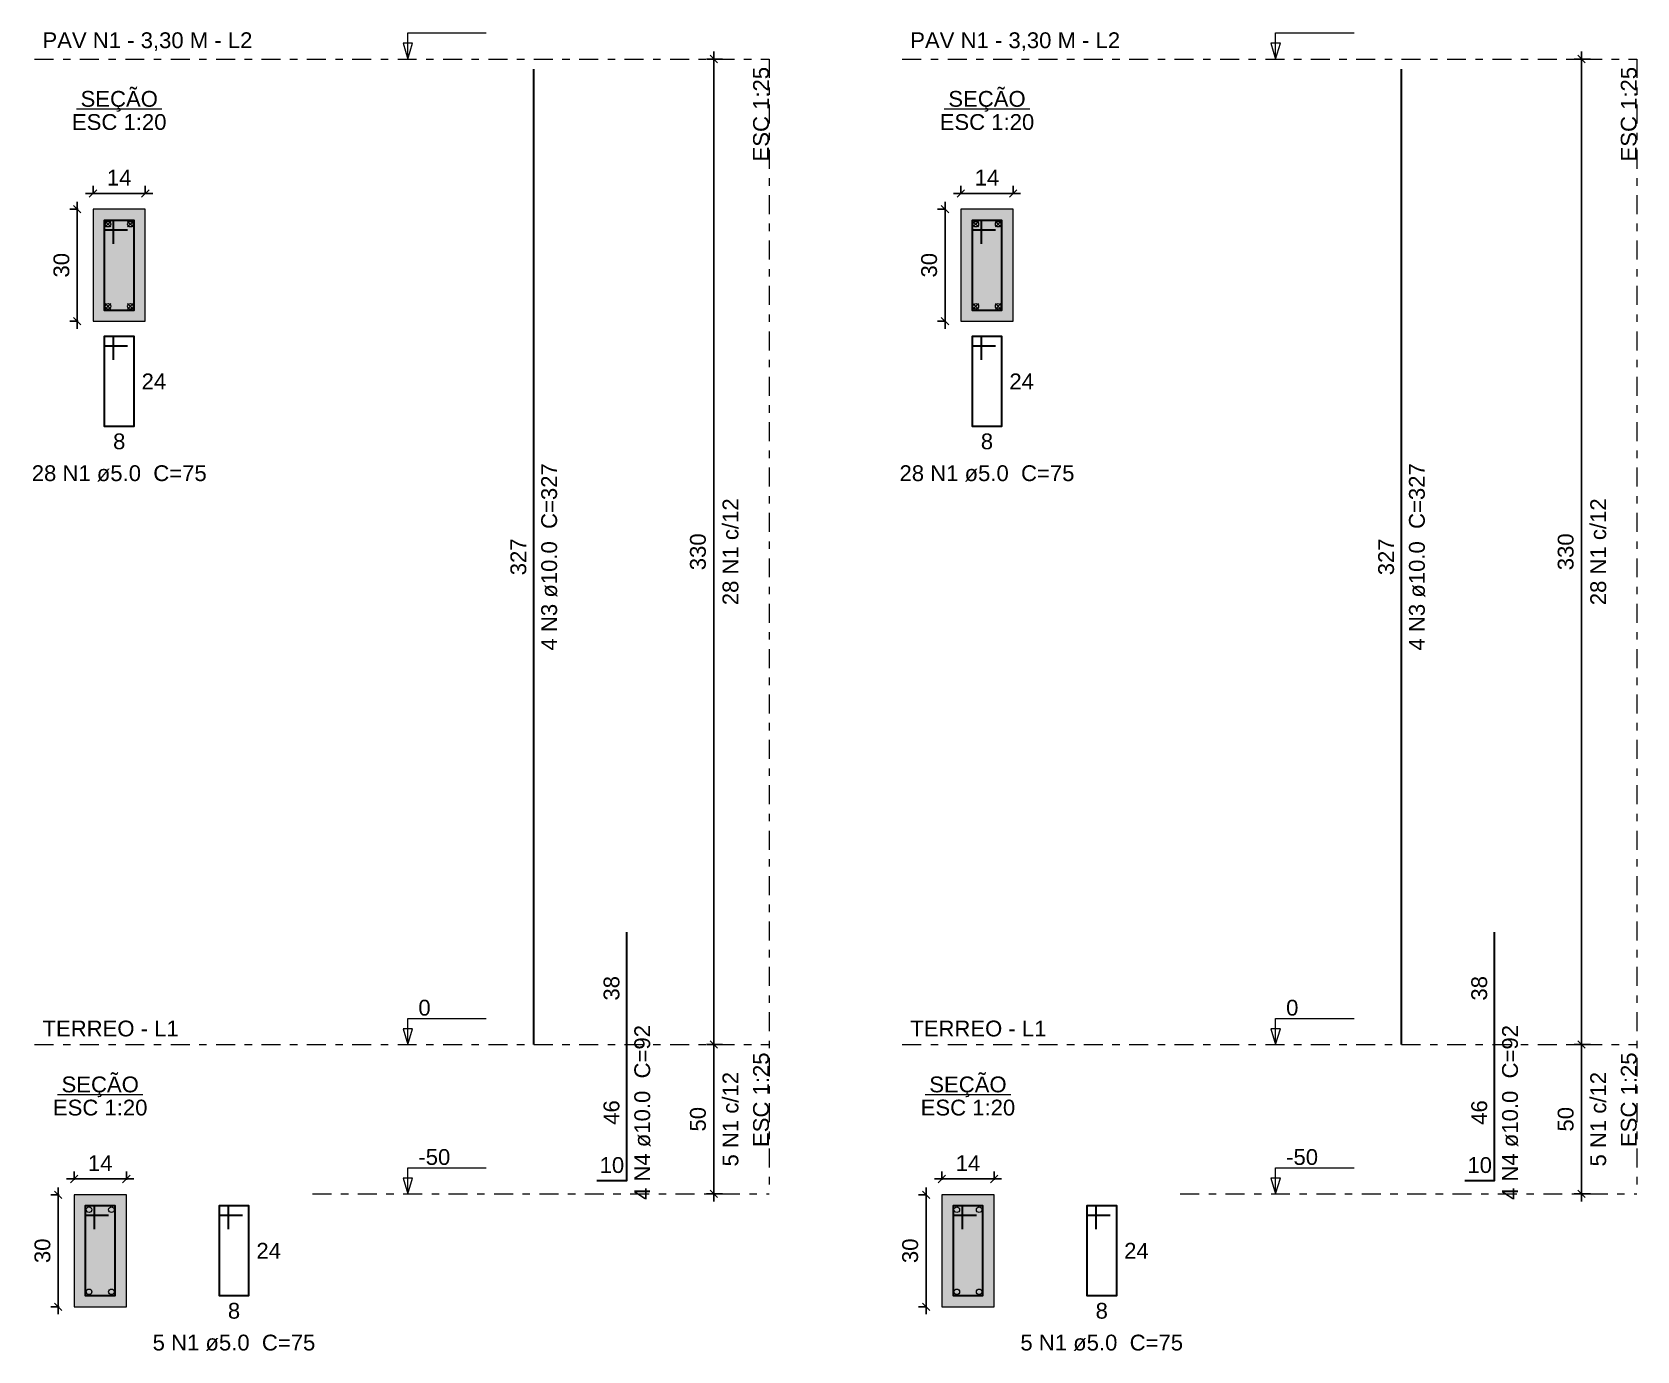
# Model space of a CAD drawing. Header units: millimetres. Extents: x -34 to 951, y -76 to 463.
# Drawn here: x 207.46 to 228.95, y -0.13 to 17.54 of the extents above; entities that cross this region are included whole.
import ezdxf

# ---------------------------------------------------------------- set-up
doc = ezdxf.new("R2010")
doc.units = ezdxf.units.MM
doc.header["$MEASUREMENT"] = 0
doc.linetypes.add('DASHDOT', pattern=[2.54, 1.27, -0.635, 0, -0.635])
doc.linetypes.add('NULL', pattern=[0])
for name, color, linetype, lineweight in [('Descrição da armadura', 7, 'Continuous', 0), ('DT-Barras na forma', 7, 'Continuous', 30), ('DT-Barras no corte', 5, 'Continuous', 5), ('DT-Barras rebatidas', 7, 'Continuous', 30), ('DT-Cotas', 7, 'Continuous', 5), ('DT-Forma', 5, 'Continuous', 5), ('DT-Hachura seção pilares', 252, 'Continuous', 5), ('DT-Pontilhado', 7, 'DASHDOT', 5), ('DT-Textos', 7, 'Continuous', 5), ('Textos armaduras', 7, 'Continuous', 0)]:
    doc.layers.add(name, color=color, linetype=linetype, lineweight=lineweight)
doc.styles.add('Arial', font='arial.ttf')
doc.dimstyles.new('UM_20.000000', dxfattribs={"dimtxt": 0.18, "dimasz": 0.1, "dimexe": 0.1, "dimexo": 0.2, "dimgap": 0, "dimtad": 1, "dimtih": 1, "dimtoh": 1, "dimdec": 1, "dimlfac": 20, "dimzin": 0, "dimdsep": 46, "dimtxsty": 'Standard', "dimcen": 0.09, "dimdle": 0.1, "dimadec": 1, "dimazin": 2, "dimtfac": 1, "dimtdec": 4, "dimtofl": 0, "dimtmove": 0, "dimatfit": 3, "dimfxl": 1, "dimtolj": 1, "dimarcsym": 0})
doc.dimstyles.new('UM_25.000000', dxfattribs={"dimtxt": 0.18, "dimasz": 0.1, "dimexe": 0.1, "dimexo": 0.2, "dimgap": 0, "dimtad": 1, "dimtih": 1, "dimtoh": 1, "dimdec": 1, "dimlfac": 25, "dimzin": 0, "dimdsep": 46, "dimtxsty": 'Standard', "dimcen": 0.09, "dimdle": 0.1, "dimadec": 1, "dimazin": 2, "dimtfac": 1, "dimtdec": 4, "dimtofl": 0, "dimtmove": 0, "dimatfit": 3, "dimfxl": 1, "dimtolj": 1, "dimarcsym": 0})

# ---------------------------------------------------------------- blocks, each defined once
blk = doc.blocks.new('_Oblique')
at = {"color": 0, "linetype": 'ByBlock', "lineweight": -2}
blk.add_line((-0.5, -0.5), (0.5, 0.5), dxfattribs=at)
blk = doc.blocks.new('*D281')
at = {"layer": 'Defpoints', "color": 0, "transparency": 16777216}
for p in [(208.272, 15.164), (208.06, 13.664), (208.272, 13.664)]:
    blk.add_point(p, dxfattribs=at)
at = {"layer": 'DT-Cotas', "color": 0, "lineweight": -2, "transparency": 16777216}
for p, q in [((208.06, 15.264), (208.06, 13.564)), ((208.072, 15.164), (207.96, 15.164)), ((208.072, 13.664), (207.96, 13.664))]:
    blk.add_line(p, q, dxfattribs=at)
at = {"layer": 'DT-Cotas', "color": 0, "lineweight": -2, "transparency": 16777216, "xscale": 0.1, "yscale": 0.1, "zscale": 0.1}
for p, rotation in [((208.06, 15.164), 90), ((208.06, 13.664), 270)]:
    blk.add_blockref('_Oblique', p, dxfattribs=dict(at, rotation=rotation))
at = {"layer": 'DT-Cotas', "color": 7, "transparency": 16777216, "insert": (207.849, 14.414), "char_height": 0.2118, "attachment_point": 5, "rotation": 90, "style": 'Arial'}
blk.add_mtext('\\A1;30', dxfattribs=at)
blk = doc.blocks.new('*D282')
at = {"layer": 'Defpoints', "color": 0, "transparency": 16777216}
for p in [(208.972, 15.376), (208.272, 15.164), (208.972, 15.164)]:
    blk.add_point(p, dxfattribs=at)
at = {"layer": 'DT-Cotas', "color": 0, "lineweight": -2, "transparency": 16777216}
for p, q in [((208.172, 15.376), (209.072, 15.376)), ((208.272, 15.364), (208.272, 15.476)), ((208.972, 15.364), (208.972, 15.476))]:
    blk.add_line(p, q, dxfattribs=at)
at = {"layer": 'DT-Cotas', "color": 0, "lineweight": -2, "transparency": 16777216, "xscale": 0.1, "yscale": 0.1, "zscale": 0.1, "rotation": 180}
blk.add_blockref('_Oblique', (208.272, 15.376), dxfattribs=at)
at = {"layer": 'DT-Cotas', "color": 0, "lineweight": -2, "transparency": 16777216, "xscale": 0.1, "yscale": 0.1, "zscale": 0.1}
blk.add_blockref('_Oblique', (208.972, 15.376), dxfattribs=at)
at = {"layer": 'DT-Cotas', "color": 7, "transparency": 16777216, "insert": (208.622, 15.588), "char_height": 0.2118, "attachment_point": 5, "rotation": 0.0057, "style": 'Arial'}
blk.add_mtext('\\A1;14', dxfattribs=at)
blk = doc.blocks.new('*D283')
at = {"layer": 'Defpoints', "color": 0, "transparency": 16777216}
for p in [(216.587, 17.176), (216.905, 17.176), (216.905, 3.976)]:
    blk.add_point(p, dxfattribs=at)
at = {"layer": 'DT-Cotas', "color": 0, "lineweight": -2, "transparency": 16777216}
for p, q in [((216.587, 3.876), (216.587, 17.276)), ((216.705, 17.176), (216.487, 17.176)), ((216.705, 3.976), (216.487, 3.976))]:
    blk.add_line(p, q, dxfattribs=at)
at = {"layer": 'DT-Cotas', "color": 0, "lineweight": -2, "transparency": 16777216, "xscale": 0.1, "yscale": 0.1, "zscale": 0.1}
for p, rotation in [((216.587, 17.176), 90), ((216.587, 3.976), 270)]:
    blk.add_blockref('_Oblique', p, dxfattribs=dict(at, rotation=rotation))
at = {"layer": 'DT-Cotas', "color": 7, "transparency": 16777216, "insert": (216.375, 10.576), "char_height": 0.2118, "attachment_point": 5, "rotation": 90, "style": 'Arial'}
blk.add_mtext('\\A1;330', dxfattribs=at)
blk = doc.blocks.new('*D284')
at = {"layer": 'Defpoints', "color": 0, "transparency": 16777216}
for p in [(208.018, 1.964), (207.806, 0.464), (208.018, 0.464)]:
    blk.add_point(p, dxfattribs=at)
at = {"layer": 'DT-Cotas', "color": 0, "lineweight": -2, "transparency": 16777216}
for p, q in [((207.818, 1.964), (207.706, 1.964)), ((207.806, 2.064), (207.806, 0.364)), ((207.818, 0.464), (207.706, 0.464))]:
    blk.add_line(p, q, dxfattribs=at)
at = {"layer": 'DT-Cotas', "color": 0, "lineweight": -2, "transparency": 16777216, "xscale": 0.1, "yscale": 0.1, "zscale": 0.1}
for p, rotation in [((207.806, 1.964), 90), ((207.806, 0.464), 270)]:
    blk.add_blockref('_Oblique', p, dxfattribs=dict(at, rotation=rotation))
at = {"layer": 'DT-Cotas', "color": 7, "transparency": 16777216, "insert": (207.595, 1.214), "char_height": 0.2118, "attachment_point": 5, "rotation": 90, "style": 'Arial'}
blk.add_mtext('\\A1;30', dxfattribs=at)
blk = doc.blocks.new('*D285')
at = {"layer": 'Defpoints', "color": 0, "transparency": 16777216}
for p in [(208.718, 2.176), (208.018, 1.964), (208.718, 1.964)]:
    blk.add_point(p, dxfattribs=at)
at = {"layer": 'DT-Cotas', "color": 0, "lineweight": -2, "transparency": 16777216}
for p, q in [((207.918, 2.176), (208.818, 2.176)), ((208.018, 2.164), (208.018, 2.276)), ((208.718, 2.164), (208.718, 2.276))]:
    blk.add_line(p, q, dxfattribs=at)
at = {"layer": 'DT-Cotas', "color": 0, "lineweight": -2, "transparency": 16777216, "xscale": 0.1, "yscale": 0.1, "zscale": 0.1, "rotation": 180}
blk.add_blockref('_Oblique', (208.018, 2.176), dxfattribs=at)
at = {"layer": 'DT-Cotas', "color": 0, "lineweight": -2, "transparency": 16777216, "xscale": 0.1, "yscale": 0.1, "zscale": 0.1}
blk.add_blockref('_Oblique', (208.718, 2.176), dxfattribs=at)
at = {"layer": 'DT-Cotas', "color": 7, "transparency": 16777216, "insert": (208.368, 2.388), "char_height": 0.2118, "attachment_point": 5, "rotation": 0.0057, "style": 'Arial'}
blk.add_mtext('\\A1;14', dxfattribs=at)
blk = doc.blocks.new('*D286')
at = {"layer": 'Defpoints', "color": 0, "transparency": 16777216}
for p in [(216.587, 3.976), (216.905, 3.976), (216.905, 1.976)]:
    blk.add_point(p, dxfattribs=at)
at = {"layer": 'DT-Cotas', "color": 0, "lineweight": -2, "transparency": 16777216}
for p, q in [((216.705, 3.976), (216.487, 3.976)), ((216.587, 1.876), (216.587, 4.076)), ((216.705, 1.976), (216.487, 1.976))]:
    blk.add_line(p, q, dxfattribs=at)
at = {"layer": 'DT-Cotas', "color": 0, "lineweight": -2, "transparency": 16777216, "xscale": 0.1, "yscale": 0.1, "zscale": 0.1}
for p, rotation in [((216.587, 3.976), 90), ((216.587, 1.976), 270)]:
    blk.add_blockref('_Oblique', p, dxfattribs=dict(at, rotation=rotation))
at = {"layer": 'DT-Cotas', "color": 7, "transparency": 16777216, "insert": (216.375, 2.976), "char_height": 0.2118, "attachment_point": 5, "rotation": 90, "style": 'Arial'}
blk.add_mtext('\\A1;50', dxfattribs=at)
blk = doc.blocks.new('*D287')
at = {"layer": 'Defpoints', "color": 0, "transparency": 16777216}
for p in [(219.896, 15.164), (219.684, 13.664), (219.896, 13.664)]:
    blk.add_point(p, dxfattribs=at)
at = {"layer": 'DT-Cotas', "color": 0, "lineweight": -2, "transparency": 16777216}
for p, q in [((219.684, 15.264), (219.684, 13.564)), ((219.696, 15.164), (219.584, 15.164)), ((219.696, 13.664), (219.584, 13.664))]:
    blk.add_line(p, q, dxfattribs=at)
at = {"layer": 'DT-Cotas', "color": 0, "lineweight": -2, "transparency": 16777216, "xscale": 0.1, "yscale": 0.1, "zscale": 0.1}
for p, rotation in [((219.684, 15.164), 90), ((219.684, 13.664), 270)]:
    blk.add_blockref('_Oblique', p, dxfattribs=dict(at, rotation=rotation))
at = {"layer": 'DT-Cotas', "color": 7, "transparency": 16777216, "insert": (219.472, 14.414), "char_height": 0.2118, "attachment_point": 5, "rotation": 90, "style": 'Arial'}
blk.add_mtext('\\A1;30', dxfattribs=at)
blk = doc.blocks.new('*D288')
at = {"layer": 'Defpoints', "color": 0, "transparency": 16777216}
for p in [(220.596, 15.376), (219.896, 15.164), (220.596, 15.164)]:
    blk.add_point(p, dxfattribs=at)
at = {"layer": 'DT-Cotas', "color": 0, "lineweight": -2, "transparency": 16777216}
for p, q in [((219.796, 15.376), (220.696, 15.376)), ((219.896, 15.364), (219.896, 15.476)), ((220.596, 15.364), (220.596, 15.476))]:
    blk.add_line(p, q, dxfattribs=at)
at = {"layer": 'DT-Cotas', "color": 0, "lineweight": -2, "transparency": 16777216, "xscale": 0.1, "yscale": 0.1, "zscale": 0.1, "rotation": 180}
blk.add_blockref('_Oblique', (219.896, 15.376), dxfattribs=at)
at = {"layer": 'DT-Cotas', "color": 0, "lineweight": -2, "transparency": 16777216, "xscale": 0.1, "yscale": 0.1, "zscale": 0.1}
blk.add_blockref('_Oblique', (220.596, 15.376), dxfattribs=at)
at = {"layer": 'DT-Cotas', "color": 7, "transparency": 16777216, "insert": (220.246, 15.588), "char_height": 0.2118, "attachment_point": 5, "rotation": 0.0057, "style": 'Arial'}
blk.add_mtext('\\A1;14', dxfattribs=at)
blk = doc.blocks.new('*D289')
at = {"layer": 'Defpoints', "color": 0, "transparency": 16777216}
for p in [(228.21, 17.176), (228.528, 17.176), (228.528, 3.976)]:
    blk.add_point(p, dxfattribs=at)
at = {"layer": 'DT-Cotas', "color": 0, "lineweight": -2, "transparency": 16777216}
for p, q in [((228.21, 3.876), (228.21, 17.276)), ((228.328, 17.176), (228.11, 17.176)), ((228.328, 3.976), (228.11, 3.976))]:
    blk.add_line(p, q, dxfattribs=at)
at = {"layer": 'DT-Cotas', "color": 0, "lineweight": -2, "transparency": 16777216, "xscale": 0.1, "yscale": 0.1, "zscale": 0.1}
for p, rotation in [((228.21, 17.176), 90), ((228.21, 3.976), 270)]:
    blk.add_blockref('_Oblique', p, dxfattribs=dict(at, rotation=rotation))
at = {"layer": 'DT-Cotas', "color": 7, "transparency": 16777216, "insert": (227.998, 10.576), "char_height": 0.2118, "attachment_point": 5, "rotation": 90, "style": 'Arial'}
blk.add_mtext('\\A1;330', dxfattribs=at)
blk = doc.blocks.new('*D290')
at = {"layer": 'Defpoints', "color": 0, "transparency": 16777216}
for p in [(219.641, 1.964), (219.43, 0.464), (219.641, 0.464)]:
    blk.add_point(p, dxfattribs=at)
at = {"layer": 'DT-Cotas', "color": 0, "lineweight": -2, "transparency": 16777216}
for p, q in [((219.441, 1.964), (219.33, 1.964)), ((219.43, 2.064), (219.43, 0.364)), ((219.441, 0.464), (219.33, 0.464))]:
    blk.add_line(p, q, dxfattribs=at)
at = {"layer": 'DT-Cotas', "color": 0, "lineweight": -2, "transparency": 16777216, "xscale": 0.1, "yscale": 0.1, "zscale": 0.1}
for p, rotation in [((219.43, 1.964), 90), ((219.43, 0.464), 270)]:
    blk.add_blockref('_Oblique', p, dxfattribs=dict(at, rotation=rotation))
at = {"layer": 'DT-Cotas', "color": 7, "transparency": 16777216, "insert": (219.218, 1.214), "char_height": 0.2118, "attachment_point": 5, "rotation": 90, "style": 'Arial'}
blk.add_mtext('\\A1;30', dxfattribs=at)
blk = doc.blocks.new('*D291')
at = {"layer": 'Defpoints', "color": 0, "transparency": 16777216}
for p in [(220.341, 2.176), (219.641, 1.964), (220.341, 1.964)]:
    blk.add_point(p, dxfattribs=at)
at = {"layer": 'DT-Cotas', "color": 0, "lineweight": -2, "transparency": 16777216}
for p, q in [((219.541, 2.176), (220.441, 2.176)), ((219.641, 2.164), (219.641, 2.276)), ((220.341, 2.164), (220.341, 2.276))]:
    blk.add_line(p, q, dxfattribs=at)
at = {"layer": 'DT-Cotas', "color": 0, "lineweight": -2, "transparency": 16777216, "xscale": 0.1, "yscale": 0.1, "zscale": 0.1, "rotation": 180}
blk.add_blockref('_Oblique', (219.641, 2.176), dxfattribs=at)
at = {"layer": 'DT-Cotas', "color": 0, "lineweight": -2, "transparency": 16777216, "xscale": 0.1, "yscale": 0.1, "zscale": 0.1}
blk.add_blockref('_Oblique', (220.341, 2.176), dxfattribs=at)
at = {"layer": 'DT-Cotas', "color": 7, "transparency": 16777216, "insert": (219.991, 2.388), "char_height": 0.2118, "attachment_point": 5, "rotation": 0.0057, "style": 'Arial'}
blk.add_mtext('\\A1;14', dxfattribs=at)
blk = doc.blocks.new('*D292')
at = {"layer": 'Defpoints', "color": 0, "transparency": 16777216}
for p in [(228.21, 3.976), (228.528, 3.976), (228.528, 1.976)]:
    blk.add_point(p, dxfattribs=at)
at = {"layer": 'DT-Cotas', "color": 0, "lineweight": -2, "transparency": 16777216}
for p, q in [((228.328, 3.976), (228.11, 3.976)), ((228.21, 1.876), (228.21, 4.076)), ((228.328, 1.976), (228.11, 1.976))]:
    blk.add_line(p, q, dxfattribs=at)
at = {"layer": 'DT-Cotas', "color": 0, "lineweight": -2, "transparency": 16777216, "xscale": 0.1, "yscale": 0.1, "zscale": 0.1}
for p, rotation in [((228.21, 3.976), 90), ((228.21, 1.976), 270)]:
    blk.add_blockref('_Oblique', p, dxfattribs=dict(at, rotation=rotation))
at = {"layer": 'DT-Cotas', "color": 7, "transparency": 16777216, "insert": (227.998, 2.976), "char_height": 0.2118, "attachment_point": 5, "rotation": 90, "style": 'Arial'}
blk.add_mtext('\\A1;50', dxfattribs=at)

msp = doc.modelspace()

# ---------------------------------------------------------------- hatches: boundary and pattern name
at = {"layer": 'DT-Hachura seção pilares', "linetype": 'Continuous'}
for points in [[(208.2723, 13.6643), (208.2723, 13.6643), (208.9723, 13.6643), (208.9723, 15.1643), (208.2723, 15.1643), (208.2723, 13.6643)], [(219.8956, 13.6643), (219.8956, 13.6643), (220.5956, 13.6643), (220.5956, 15.1643), (219.8956, 15.1643), (219.8956, 13.6643)], [(208.0181, 0.4643), (208.0181, 0.4643), (208.7181, 0.4643), (208.7181, 1.9643), (208.0181, 1.9643), (208.0181, 0.4643)], [(219.6414, 0.4643), (219.6414, 0.4643), (220.3414, 0.4643), (220.3414, 1.9643), (219.6414, 1.9643), (219.6414, 0.4643)]]:
    msp.add_hatch(color=252, dxfattribs=at).paths.add_polyline_path(points)

# ---------------------------------------------------------------- linework, layer by layer
at = {"layer": 'DT-Barras na forma'}
for points in [[(208.5473, 14.7018), (208.5473, 15.0143), (208.4223, 15.0143), (208.4223, 13.8143), (208.8223, 13.8143), (208.8223, 15.0143), (208.4223, 15.0143), (208.4223, 14.8893), (208.7348, 14.8893)], [(220.1706, 14.7018), (220.1706, 15.0143), (220.0456, 15.0143), (220.0456, 13.8143), (220.4456, 13.8143), (220.4456, 15.0143), (220.0456, 15.0143), (220.0456, 14.8893), (220.3581, 14.8893)], [(208.2931, 1.5018), (208.2931, 1.8143), (208.1681, 1.8143), (208.1681, 0.6143), (208.5681, 0.6143), (208.5681, 1.8143), (208.1681, 1.8143), (208.1681, 1.6893), (208.4806, 1.6893)], [(219.9164, 1.5018), (219.9164, 1.8143), (219.7914, 1.8143), (219.7914, 0.6143), (220.1914, 0.6143), (220.1914, 1.8143), (219.7914, 1.8143), (219.7914, 1.6893), (220.1039, 1.6893)]]:
    msp.add_lwpolyline(points, dxfattribs=at)
at = {"layer": 'DT-Barras no corte'}
for p, q in [((208.4348, 14.9268), (208.5098, 15.0018)), ((208.4348, 15.0018), (208.5098, 14.9268)), ((208.7348, 14.9268), (208.8098, 15.0018)), ((208.7348, 15.0018), (208.8098, 14.9268)), ((220.0581, 14.9268), (220.1331, 15.0018)), ((220.0581, 15.0018), (220.1331, 14.9268)), ((220.3581, 14.9268), (220.4331, 15.0018)), ((220.3581, 15.0018), (220.4331, 14.9268)), ((208.4348, 13.8268), (208.5098, 13.9018)), ((208.4348, 13.9018), (208.5098, 13.8268)), ((208.7348, 13.8268), (208.8098, 13.9018)), ((208.7348, 13.9018), (208.8098, 13.8268)), ((220.0581, 13.8268), (220.1331, 13.9018)), ((220.0581, 13.9018), (220.1331, 13.8268)), ((220.3581, 13.8268), (220.4331, 13.9018)), ((220.3581, 13.9018), (220.4331, 13.8268))]:
    msp.add_line(p, q, dxfattribs=at)
for centre in [(208.4723, 14.9643), (208.7723, 14.9643), (220.0956, 14.9643), (220.3956, 14.9643), (208.4723, 13.8643), (208.7723, 13.8643), (220.0956, 13.8643), (220.3956, 13.8643), (208.2181, 1.7643), (208.5181, 1.7643), (219.8414, 1.7643), (220.1414, 1.7643), (208.2181, 0.6643), (208.5181, 0.6643), (219.8414, 0.6643), (220.1414, 0.6643)]:
    msp.add_circle(centre, 0.0375, dxfattribs=at)
at = {"layer": 'DT-Barras rebatidas'}
for points in [[(214.1748, 3.9764), (214.1748, 17.0404)], [(225.798, 3.9764), (225.798, 17.0404)], [(208.5473, 13.1459), (208.5473, 13.4584), (208.4223, 13.4584), (208.4223, 12.2584), (208.8223, 12.2584), (208.8223, 13.4584), (208.4223, 13.4584), (208.4223, 13.3334), (208.7348, 13.3334)], [(220.1706, 13.1459), (220.1706, 13.4584), (220.0456, 13.4584), (220.0456, 12.2584), (220.4456, 12.2584), (220.4456, 13.4584), (220.0456, 13.4584), (220.0456, 13.3334), (220.3581, 13.3334)], [(215.022, 2.1564), (215.422, 2.1564), (215.422, 3.9764), (215.422, 5.4832)], [(226.6452, 2.1564), (227.0452, 2.1564), (227.0452, 3.9764), (227.0452, 5.4832)], [(210.0851, 1.5018), (210.0851, 1.8143), (209.9601, 1.8143), (209.9601, 0.6143), (210.3601, 0.6143), (210.3601, 1.8143), (209.9601, 1.8143), (209.9601, 1.6893), (210.2726, 1.6893)], [(221.7083, 1.5018), (221.7083, 1.8143), (221.5833, 1.8143), (221.5833, 0.6143), (221.9833, 0.6143), (221.9833, 1.8143), (221.5833, 1.8143), (221.5833, 1.6893), (221.8958, 1.6893)]]:
    msp.add_lwpolyline(points, dxfattribs=at)
at = {"layer": 'DT-Forma'}
for points in [[(208.2723, 13.6643), (208.9723, 13.6643), (208.9723, 15.1643), (208.2723, 15.1643), (208.2723, 13.6643)], [(219.8956, 13.6643), (220.5956, 13.6643), (220.5956, 15.1643), (219.8956, 15.1643), (219.8956, 13.6643)], [(208.0181, 0.4643), (208.7181, 0.4643), (208.7181, 1.9643), (208.0181, 1.9643), (208.0181, 0.4643)], [(219.6414, 0.4643), (220.3414, 0.4643), (220.3414, 1.9643), (219.6414, 1.9643), (219.6414, 0.4643)]]:
    msp.add_lwpolyline(points, close=True, dxfattribs=at)
at = {"layer": 'DT-Pontilhado', "ltscale": 0.2}
for p, q in [((207.4886, 17.1764), (217.3282, 17.1764)), ((217.3282, 17.1764), (217.3282, 1.9764)), ((219.1119, 17.1764), (228.9514, 17.1764)), ((228.9514, 17.1764), (228.9514, 1.9764)), ((207.4886, 3.9764), (217.3282, 3.9764)), ((219.1119, 3.9764), (228.9514, 3.9764)), ((211.2113, 1.9764), (217.3282, 1.9764)), ((222.8345, 1.9764), (228.9514, 1.9764))]:
    msp.add_line(p, q, dxfattribs=at)
at = {"layer": 'DT-Textos'}
for p, q in [((208.0501, 16.5093), (209.1945, 16.5093)), ((219.6733, 16.5093), (220.8178, 16.5093)), ((207.7959, 3.3093), (208.9403, 3.3093)), ((219.4192, 3.3093), (220.5636, 3.3093))]:
    msp.add_line(p, q, dxfattribs=at)
for points in [[(212.4894, 17.1764), (212.5529, 17.3882), (212.4258, 17.3882), (212.4894, 17.1764), (212.4894, 17.5264), (213.5394, 17.5264)], [(224.1126, 17.1764), (224.1762, 17.3882), (224.0491, 17.3882), (224.1126, 17.1764), (224.1126, 17.5264), (225.1626, 17.5264)], [(212.4894, 3.9764), (212.5529, 4.1882), (212.4258, 4.1882), (212.4894, 3.9764), (212.4894, 4.3264), (213.5394, 4.3264)], [(224.1126, 3.9764), (224.1762, 4.1882), (224.0491, 4.1882), (224.1126, 3.9764), (224.1126, 4.3264), (225.1626, 4.3264)], [(212.4894, 1.9764), (212.5529, 2.1882), (212.4258, 2.1882), (212.4894, 1.9764), (212.4894, 2.3264), (213.5394, 2.3264)], [(224.1126, 1.9764), (224.1762, 2.1882), (224.0491, 2.1882), (224.1126, 1.9764), (224.1126, 2.3264), (225.1626, 2.3264)]]:
    msp.add_lwpolyline(points, dxfattribs=at)

# ---------------------------------------------------------------- texts
at = {"layer": 'Descrição da armadura', "linetype": 'NULL', "char_height": 0.2118, "attachment_point": 8, "line_spacing_factor": 0.9, "style": 'Arial'}
for s, insert, width in [('28 N1 ø5.0  C=75', (208.6226, 11.5174), 4.686721), ('28 N1 ø5.0  C=75', (220.2459, 11.5174), 4.686721), ('5 N1 ø5.0  C=75', (210.1596, -0.1266), 4.35772), ('5 N1 ø5.0  C=75', (221.7829, -0.1266), 4.35772)]:
    msp.add_mtext(s, dxfattribs=dict(at, insert=insert, width=width))
at = {"layer": 'Descrição da armadura', "linetype": 'NULL', "char_height": 0.2118, "attachment_point": 8, "rotation": 90.00021, "line_spacing_factor": 0.9, "style": 'Arial'}
for s, insert, width in [('4 N3 ø10.0  C=327', (214.4927, 10.5085), 5.015721), ('4 N3 ø10.0  C=327', (226.116, 10.5085), 5.015721), ('28 N1 c/12', (216.9186, 10.5764), 2.90156), ('28 N1 c/12', (228.5418, 10.5764), 2.90156), ('4 N4 ø10.0  C=92', (215.7397, 3.0665), 4.686721), ('4 N4 ø10.0  C=92', (227.363, 3.0665), 4.686721), ('5 N1 c/12', (216.9186, 2.9764), 2.57256), ('5 N1 c/12', (228.5418, 2.9764), 2.57256)]:
    msp.add_mtext(s, dxfattribs=dict(at, insert=insert, width=width))
at = {"layer": 'DT-Textos', "linetype": 'NULL', "char_height": 0.2118, "line_spacing_factor": 0.798, "style": 'Arial'}
for s, insert, width, attachment_point in [('PAV N1 - 3,30 M - L2', (207.5946, 17.2824), 5.623355, 7), ('PAV N1 - 3,30 M - L2', (219.2179, 17.2824), 5.623355, 7), ('SEÇÃO', (208.6226, 16.4715), 2.072476, 8), ('SEÇÃO', (220.2459, 16.4715), 2.072476, 8), ('ESC 1:20', (208.6226, 16.2234), 2.532883, 8), ('ESC 1:20', (220.2459, 16.2234), 2.532883, 8), ('0', (212.6296, 4.3614), 0.329, 7), ('0', (224.2529, 4.3614), 0.329, 7), ('TERREO - L1', (207.5946, 4.0824), 3.650321, 7), ('TERREO - L1', (219.2179, 4.0824), 3.650321, 7), ('SEÇÃO', (208.3676, 3.2715), 2.072476, 8), ('SEÇÃO', (219.9909, 3.2715), 2.072476, 8), ('ESC 1:20', (208.3676, 3.0234), 2.532883, 8), ('ESC 1:20', (219.9909, 3.0234), 2.532883, 8), ('-50', (212.6296, 2.3614), 0.854949, 7), ('-50', (224.2529, 2.3614), 0.854949, 7)]:
    msp.add_mtext(s, dxfattribs=dict(at, insert=insert, width=width, attachment_point=attachment_point))
at = {"layer": 'DT-Textos', "linetype": 'NULL', "char_height": 0.2118, "width": 2.532883, "attachment_point": 9, "rotation": 90.00021, "line_spacing_factor": 0.798, "style": 'Arial'}
for insert in [(217.3277, 17.0705), (228.951, 17.0705), (217.3277, 3.8705), (228.951, 3.8705)]:
    msp.add_mtext('ESC 1:25', dxfattribs=dict(at, insert=insert))
at = {"layer": 'Textos armaduras', "linetype": 'NULL', "char_height": 0.2118, "line_spacing_factor": 0.9, "style": 'Arial'}
for s, insert, width, attachment_point in [('24', (208.9223, 12.9643), 1.058001, 1), ('24', (220.5456, 12.9643), 1.058001, 1), ('8', (208.6223, 12.1611), 0.729, 2), ('8', (220.2456, 12.1611), 0.729, 2), ('10', (215.222, 2.2537), 1.058001, 8), ('10', (226.8452, 2.2537), 1.058001, 8), ('24', (210.4601, 1.3202), 1.058001, 1), ('24', (222.0833, 1.3202), 1.058001, 1), ('8', (210.1601, 0.517), 0.729, 2), ('8', (221.7833, 0.517), 0.729, 2)]:
    msp.add_mtext(s, dxfattribs=dict(at, insert=insert, width=width, attachment_point=attachment_point))
at = {"layer": 'Textos armaduras', "linetype": 'NULL', "char_height": 0.2118, "attachment_point": 8, "rotation": 90.00021, "line_spacing_factor": 0.9, "style": 'Arial'}
for s, insert, width in [('327', (214.0775, 10.5084), 1.387001), ('327', (225.7007, 10.5084), 1.387001), ('38', (215.3247, 4.7298), 1.058001), ('38', (226.9479, 4.7298), 1.058001), ('46', (215.3247, 3.0664), 1.058001), ('46', (226.9479, 3.0664), 1.058001)]:
    msp.add_mtext(s, dxfattribs=dict(at, insert=insert, width=width))

# ---------------------------------------------------------------- dimensions: what is measured, and where the dimension line sits
at = {"layer": 'DT-Cotas'}
for base, p1, p2, dimstyle, override, picture, middle in [((216.5869, 17.1764), (216.9046, 3.9764), (216.9046, 17.1764), 'UM_25.000000', {"dimtxt": 0.2118, "dimasz": 0.1, "dimexe": 0.1, "dimexo": 0.2, "dimtad": 1, "dimtih": 0, "dimtoh": 0, "dimdec": 1, "dimlfac": 25, "dimzin": 8, "dimtxsty": 'Arial', "dimblk": 'Oblique', "dimblk1": 'Oblique', "dimblk2": 'Oblique', "dimsah": 1, "dimdle": 0.1, "dimse1": 0, "dimse2": 0, "dimclrt": 7, "dimadec": 1, "dimazin": 3, "dimtmove": 2, "dimldrblk": 'Oblique'}, '*D283', (216.3751, 10.5764)), ((228.2101, 17.1764), (228.5278, 3.9764), (228.5278, 17.1764), 'UM_25.000000', {"dimtxt": 0.2118, "dimasz": 0.1, "dimexe": 0.1, "dimexo": 0.2, "dimtad": 1, "dimtih": 0, "dimtoh": 0, "dimdec": 1, "dimlfac": 25, "dimzin": 8, "dimtxsty": 'Arial', "dimblk": 'Oblique', "dimblk1": 'Oblique', "dimblk2": 'Oblique', "dimsah": 1, "dimdle": 0.1, "dimse1": 0, "dimse2": 0, "dimclrt": 7, "dimadec": 1, "dimazin": 3, "dimtmove": 2, "dimldrblk": 'Oblique'}, '*D289', (227.9983, 10.5764)), ((208.0605, 13.6643), (208.2723, 15.1643), (208.2723, 13.6643), 'UM_20.000000', {"dimtxt": 0.2118, "dimasz": 0.1, "dimexe": 0.1, "dimexo": 0.2, "dimtad": 1, "dimtih": 0, "dimtoh": 0, "dimdec": 1, "dimlfac": 20, "dimzin": 8, "dimtxsty": 'Arial', "dimblk": 'Oblique', "dimblk1": 'Oblique', "dimblk2": 'Oblique', "dimsah": 1, "dimdle": 0.1, "dimse1": 0, "dimse2": 0, "dimclrt": 7, "dimadec": 1, "dimazin": 3, "dimtmove": 2, "dimldrblk": 'Oblique'}, '*D281', (207.8487, 14.4143)), ((219.6838, 13.6643), (219.8956, 15.1643), (219.8956, 13.6643), 'UM_20.000000', {"dimtxt": 0.2118, "dimasz": 0.1, "dimexe": 0.1, "dimexo": 0.2, "dimtad": 1, "dimtih": 0, "dimtoh": 0, "dimdec": 1, "dimlfac": 20, "dimzin": 8, "dimtxsty": 'Arial', "dimblk": 'Oblique', "dimblk1": 'Oblique', "dimblk2": 'Oblique', "dimsah": 1, "dimdle": 0.1, "dimse1": 0, "dimse2": 0, "dimclrt": 7, "dimadec": 1, "dimazin": 3, "dimtmove": 2, "dimldrblk": 'Oblique'}, '*D287', (219.472, 14.4143)), ((216.5869, 3.9764), (216.9046, 1.9764), (216.9046, 3.9764), 'UM_25.000000', {"dimtxt": 0.2118, "dimasz": 0.1, "dimexe": 0.1, "dimexo": 0.2, "dimtad": 1, "dimtih": 0, "dimtoh": 0, "dimdec": 1, "dimlfac": 25, "dimzin": 8, "dimtxsty": 'Arial', "dimblk": 'Oblique', "dimblk1": 'Oblique', "dimblk2": 'Oblique', "dimsah": 1, "dimdle": 0.1, "dimse1": 0, "dimse2": 0, "dimclrt": 7, "dimadec": 1, "dimazin": 3, "dimtmove": 2, "dimldrblk": 'Oblique'}, '*D286', (216.3751, 2.9764)), ((228.2101, 3.9764), (228.5278, 1.9764), (228.5278, 3.9764), 'UM_25.000000', {"dimtxt": 0.2118, "dimasz": 0.1, "dimexe": 0.1, "dimexo": 0.2, "dimtad": 1, "dimtih": 0, "dimtoh": 0, "dimdec": 1, "dimlfac": 25, "dimzin": 8, "dimtxsty": 'Arial', "dimblk": 'Oblique', "dimblk1": 'Oblique', "dimblk2": 'Oblique', "dimsah": 1, "dimdle": 0.1, "dimse1": 0, "dimse2": 0, "dimclrt": 7, "dimadec": 1, "dimazin": 3, "dimtmove": 2, "dimldrblk": 'Oblique'}, '*D292', (227.9983, 2.9764)), ((207.8063, 0.4643), (208.0181, 1.9643), (208.0181, 0.4643), 'UM_20.000000', {"dimtxt": 0.2118, "dimasz": 0.1, "dimexe": 0.1, "dimexo": 0.2, "dimtad": 1, "dimtih": 0, "dimtoh": 0, "dimdec": 1, "dimlfac": 20, "dimzin": 8, "dimtxsty": 'Arial', "dimblk": 'Oblique', "dimblk1": 'Oblique', "dimblk2": 'Oblique', "dimsah": 1, "dimdle": 0.1, "dimse1": 0, "dimse2": 0, "dimclrt": 7, "dimadec": 1, "dimazin": 3, "dimtmove": 2, "dimldrblk": 'Oblique'}, '*D284', (207.5945, 1.2143)), ((219.4296, 0.4643), (219.6414, 1.9643), (219.6414, 0.4643), 'UM_20.000000', {"dimtxt": 0.2118, "dimasz": 0.1, "dimexe": 0.1, "dimexo": 0.2, "dimtad": 1, "dimtih": 0, "dimtoh": 0, "dimdec": 1, "dimlfac": 20, "dimzin": 8, "dimtxsty": 'Arial', "dimblk": 'Oblique', "dimblk1": 'Oblique', "dimblk2": 'Oblique', "dimsah": 1, "dimdle": 0.1, "dimse1": 0, "dimse2": 0, "dimclrt": 7, "dimadec": 1, "dimazin": 3, "dimtmove": 2, "dimldrblk": 'Oblique'}, '*D290', (219.2178, 1.2143))]:
    dim = msp.add_linear_dim(base=base, p1=p1, p2=p2, angle=90, dimstyle=dimstyle, override=override, dxfattribs=at)
    dim.commit()
    dim.dimension.update_dxf_attribs({"geometry": picture, "text_midpoint": middle, "dimtype": 160, "text_rotation": 90})
for base, p1, p2, picture, middle in [((208.9723, 15.3761), (208.2723, 15.1643), (208.9723, 15.1643), '*D282', (208.6223, 15.5879)), ((220.5956, 15.3761), (219.8956, 15.1643), (220.5956, 15.1643), '*D288', (220.2456, 15.5879)), ((208.7181, 2.1761), (208.0181, 1.9643), (208.7181, 1.9643), '*D285', (208.3681, 2.3879)), ((220.3414, 2.1761), (219.6414, 1.9643), (220.3414, 1.9643), '*D291', (219.9914, 2.3879))]:
    dim = msp.add_linear_dim(base=base, p1=p1, p2=p2, dimstyle='UM_20.000000', override={"dimtxt": 0.2118, "dimasz": 0.1, "dimexe": 0.1, "dimexo": 0.2, "dimtad": 1, "dimtih": 0, "dimtoh": 0, "dimdec": 1, "dimlfac": 20, "dimzin": 8, "dimtxsty": 'Arial', "dimblk": 'Oblique', "dimblk1": 'Oblique', "dimblk2": 'Oblique', "dimsah": 1, "dimdle": 0.1, "dimse1": 0, "dimse2": 0, "dimclrt": 7, "dimadec": 1, "dimazin": 3, "dimtmove": 2, "dimldrblk": 'Oblique'}, dxfattribs=at)
    dim.commit()
    dim.dimension.update_dxf_attribs({"geometry": picture, "text_midpoint": middle, "dimtype": 160, "text_rotation": 0.00573})

doc.saveas('drawing.dxf')
